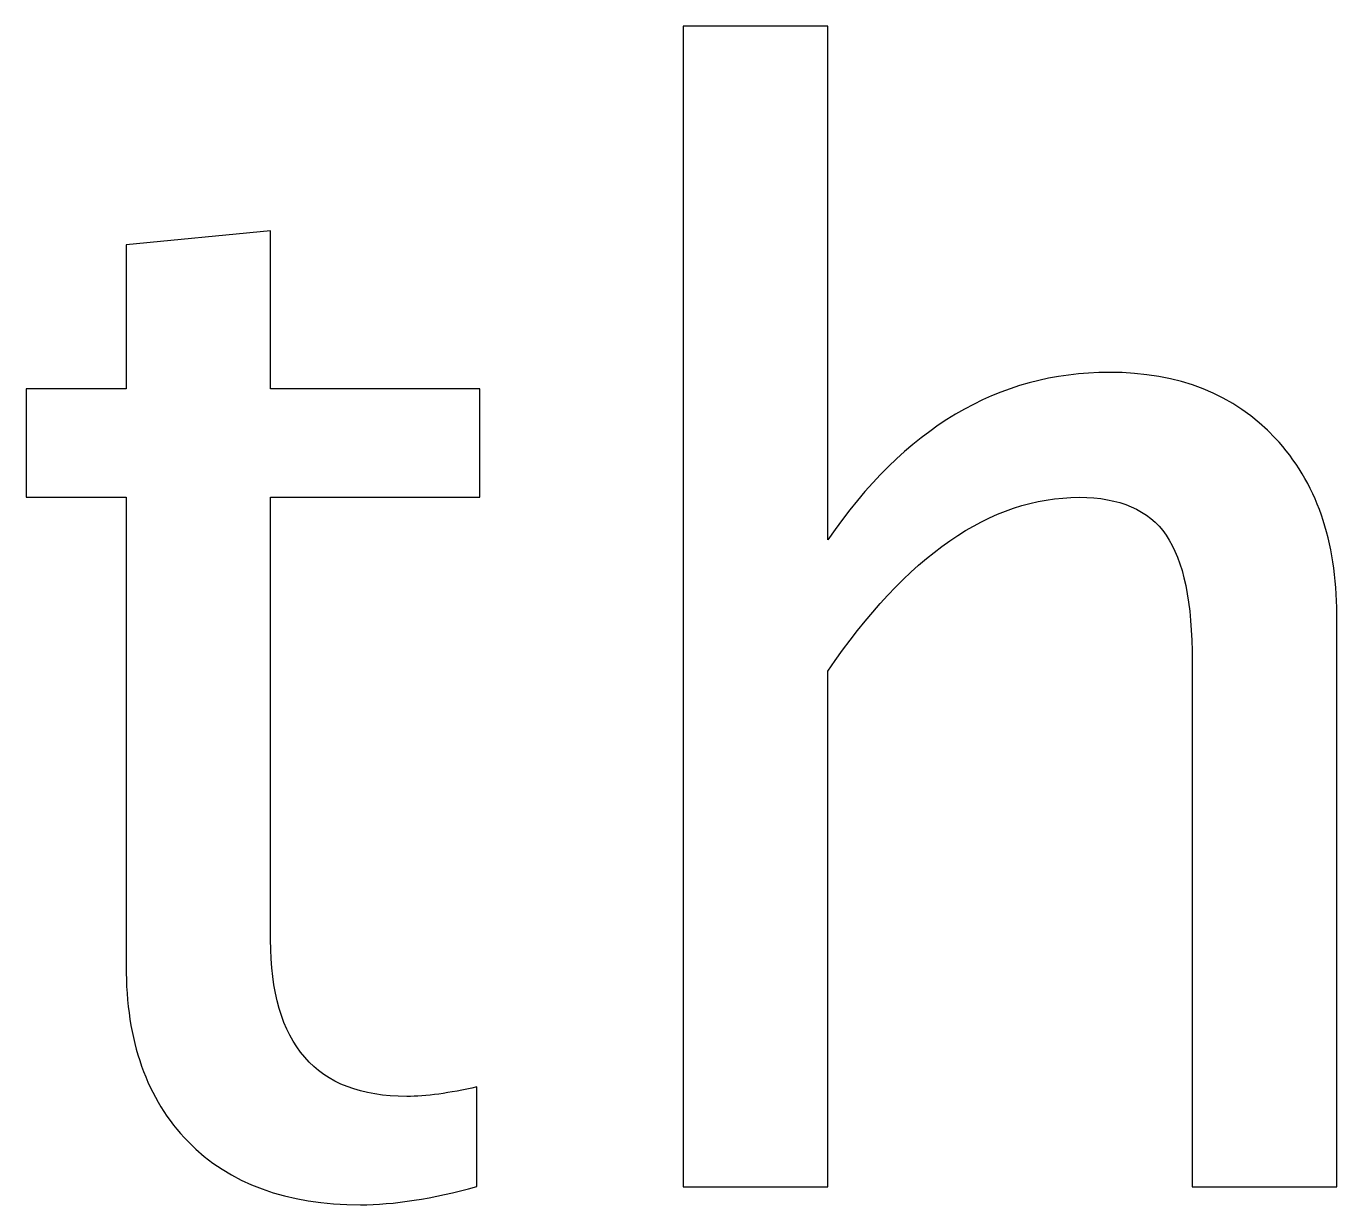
# Model space of a CAD drawing. Header units: centimetres. Extents: x -32.7 to 32.7, y -29.5 to 43.7.
# Drawn here: x 20.345 to 21.266, y 37.158 to 37.986 of the extents above; entities that cross this region are included whole.
import ezdxf

# ---------------------------------------------------------------- set-up
doc = ezdxf.new("R2010")
doc.units = ezdxf.units.CM
doc.header["$MEASUREMENT"] = 0
doc.layers.add('Layer 1', color=7, linetype='Continuous')

msp = doc.modelspace()

# ---------------------------------------------------------------- linework, layer by layer
at = {"layer": 'Layer 1'}
for points, knots in [([(20.80704, 37.17044), (20.80704, 37.17044), (20.80704, 37.98641), (20.80704, 37.98641), (20.80704, 37.98641), (20.80704, 37.98641), (20.90864, 37.98641), (20.90864, 37.98641), (20.90864, 37.98641), (20.90864, 37.98641), (20.90864, 37.62535), (20.90864, 37.62535), (20.90864, 37.62535), (20.96244, 37.70384), (21.02841, 37.743), (21.10637, 37.743), (21.10637, 37.743), (21.15541, 37.743), (21.19439, 37.72765), (21.22314, 37.69678), (21.22314, 37.69678), (21.25189, 37.66609), (21.26635, 37.62464), (21.26635, 37.57278), (21.26635, 37.57278), (21.26635, 37.57278), (21.26635, 37.17044), (21.26635, 37.17044), (21.26635, 37.17044), (21.26635, 37.17044), (21.16476, 37.17044), (21.16476, 37.17044), (21.16476, 37.17044), (21.16476, 37.17044), (21.16476, 37.53962), (21.16476, 37.53962), (21.16476, 37.53962), (21.16476, 37.58125), (21.15858, 37.61088), (21.14641, 37.62852), (21.14641, 37.62852), (21.13406, 37.64634), (21.11378, 37.65516), (21.08538, 37.65516), (21.08538, 37.65516), (21.02294, 37.65516), (20.96403, 37.61441), (20.90864, 37.53292), (20.90864, 37.53292), (20.90864, 37.53292), (20.90864, 37.17044), (20.90864, 37.17044), (20.90864, 37.17044), (20.90864, 37.17044), (20.80704, 37.17044), (20.80704, 37.17044)], [0, 0, 0, 0, 0.066667, 0.066667, 0.066667, 0.066667, 0.133333, 0.133333, 0.133333, 0.133333, 0.2, 0.2, 0.2, 0.2, 0.266667, 0.266667, 0.266667, 0.266667, 0.333333, 0.333333, 0.333333, 0.333333, 0.4, 0.4, 0.4, 0.4, 0.466667, 0.466667, 0.466667, 0.466667, 0.533333, 0.533333, 0.533333, 0.533333, 0.6, 0.6, 0.6, 0.6, 0.666667, 0.666667, 0.666667, 0.666667, 0.733333, 0.733333, 0.733333, 0.733333, 0.8, 0.8, 0.8, 0.8, 0.866667, 0.866667, 0.866667, 0.866667, 1, 1, 1, 1]), ([(20.66204, 37.17062), (20.63065, 37.16197), (20.60331, 37.15774), (20.5802, 37.15774), (20.5802, 37.15774), (20.52834, 37.15774), (20.48795, 37.17256), (20.45902, 37.20219), (20.45902, 37.20219), (20.42992, 37.23182), (20.41545, 37.27292), (20.41545, 37.32566), (20.41545, 37.32566), (20.41545, 37.32566), (20.41545, 37.65516), (20.41545, 37.65516), (20.41545, 37.65516), (20.41545, 37.65516), (20.34525, 37.65516), (20.34525, 37.65516), (20.34525, 37.65516), (20.34525, 37.65516), (20.34525, 37.73135), (20.34525, 37.73135), (20.34525, 37.73135), (20.34525, 37.73135), (20.41545, 37.73135), (20.41545, 37.73135), (20.41545, 37.73135), (20.41545, 37.73135), (20.41545, 37.83278), (20.41545, 37.83278), (20.41545, 37.83278), (20.41545, 37.83278), (20.51705, 37.84248), (20.51705, 37.84248), (20.51705, 37.84248), (20.51705, 37.84248), (20.51705, 37.73135), (20.51705, 37.73135), (20.51705, 37.73135), (20.51705, 37.73135), (20.66416, 37.73135), (20.66416, 37.73135), (20.66416, 37.73135), (20.66416, 37.73135), (20.66416, 37.65516), (20.66416, 37.65516), (20.66416, 37.65516), (20.66416, 37.65516), (20.51705, 37.65516), (20.51705, 37.65516), (20.51705, 37.65516), (20.51705, 37.65516), (20.51705, 37.34401), (20.51705, 37.34401), (20.51705, 37.34401), (20.51705, 37.27063), (20.54898, 37.23394), (20.61266, 37.23394), (20.61266, 37.23394), (20.62624, 37.23394), (20.64264, 37.23623), (20.66204, 37.24064), (20.66204, 37.24064), (20.66204, 37.24064), (20.66204, 37.17062), (20.66204, 37.17062)], [0, 0, 0, 0, 0.055556, 0.055556, 0.055556, 0.055556, 0.111111, 0.111111, 0.111111, 0.111111, 0.166667, 0.166667, 0.166667, 0.166667, 0.222222, 0.222222, 0.222222, 0.222222, 0.277778, 0.277778, 0.277778, 0.277778, 0.333333, 0.333333, 0.333333, 0.333333, 0.388889, 0.388889, 0.388889, 0.388889, 0.444444, 0.444444, 0.444444, 0.444444, 0.5, 0.5, 0.5, 0.5, 0.555556, 0.555556, 0.555556, 0.555556, 0.611111, 0.611111, 0.611111, 0.611111, 0.666667, 0.666667, 0.666667, 0.666667, 0.722222, 0.722222, 0.722222, 0.722222, 0.777778, 0.777778, 0.777778, 0.777778, 0.833333, 0.833333, 0.833333, 0.833333, 0.888889, 0.888889, 0.888889, 0.888889, 1, 1, 1, 1])]:
    msp.add_open_spline(points, degree=3, knots=knots, dxfattribs=at)

doc.saveas('drawing.dxf')
